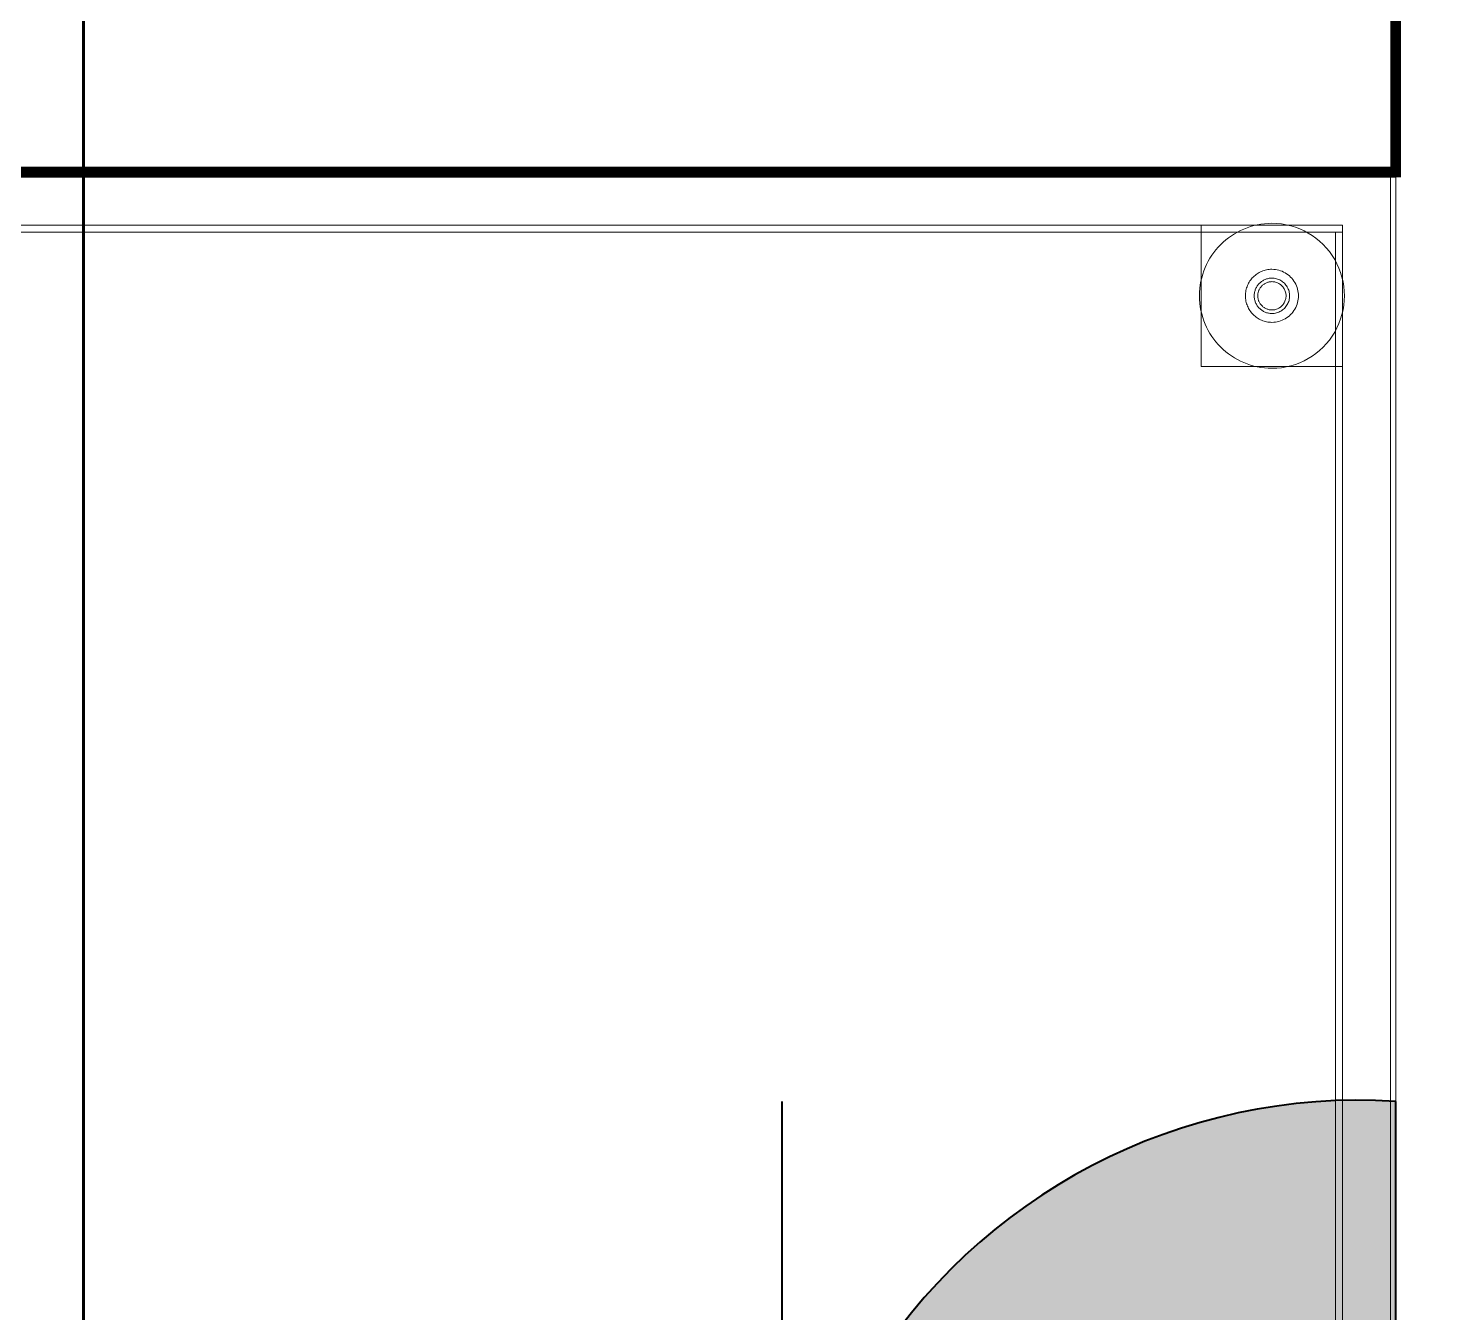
# Model space of a CAD drawing. Header units: millimetres. Extents: x -32 to 417638015, y -35 to 175284279.
# Drawn here: x 416319129.2 to 416319525.7, y 175271236.6 to 175271599.9 of the extents above; entities that cross this region are included whole.
import ezdxf
from ezdxf.enums import TextEntityAlignment as Align

# ---------------------------------------------------------------- set-up
doc = ezdxf.new("R2010")
doc.units = ezdxf.units.MM
for name, color, linetype, lineweight in [('.', 7, 'Continuous', 40), ('_ЭМ_гофра', 5, 'Continuous', 60), ('_ЭМ_ТХ_пищеблок', 7, 'Continuous', 30), ('Атрибут', 7, 'Continuous', 5), ('ДОНМ_ТХ_(Нейтральное_мебель)', 7, 'Continuous', 0), ('Пищ_ОБорудование', 7, 'Continuous', 0), ('ШТРИХОВКА', 252, 'Continuous', 15), ('ЭМ', 5, 'Continuous', 40), ('ЭО', 94, 'Continuous', 30)]:
    doc.layers.add(name, color=color, linetype=linetype, lineweight=lineweight)
doc.layers.add('ЭОМ_Лотки рабочие', color=5, linetype='Continuous')
doc.styles.add('ISOCPEUR', font='isocpeur.ttf', dxfattribs={"width": 0.85, "height": 274.9999999999997})

# ---------------------------------------------------------------- blocks, each defined once
blk = doc.blocks.new('_ЭМ_ТХ_Пищеблок')
at = {"layer": 'ДОНМ_ТХ_(Нейтральное_мебель)', "color": 8}
blk.add_lwpolyline([(61261.11086210376, 42014.64903735147), (61261.11086210376, 40814.64903735147), (60661.11086210376, 40814.64903735147), (60661.11086210376, 42014.64903735147)], close=True, dxfattribs=at)
for points in [[(61259.61086210376, 42013.14903735147), (61259.61086210376, 40816.14903735147), (60662.61086210376, 40816.14903735147), (60662.61086210376, 42013.14903735147), (61261.11086210376, 42013.14903735147)], [(61246.11086210376, 41999.64903735147), (60676.11086210376, 41999.64903735147)], [(61226.11086210376, 41959.14903735147), (61227.47670683032, 41959.1944780253), (61228.82594999438, 41959.32936572061), (61230.15468534594, 41959.55150317178), (61231.45925077563, 41959.8588151835), (61232.73586210376, 41960.24904345498), (61233.98079618579, 41960.72011279092), (61235.19026884204, 41961.26976489053), (61236.36061796313, 41961.8959245585), (61237.48805936938, 41962.5963945292), (61238.56886991626, 41963.36903857217), (61239.59926542407, 41964.21165942178), (61240.57552274829, 41965.12212084756), (61241.49391874438, 41966.09822558389), (61242.35066923266, 41967.13786791787), (61243.14211210376, 41968.23885058389), (61243.86440214282, 41969.39903735147), (61244.50801786548, 41970.60466479287), (61245.06581815844, 41971.84050463662), (61245.53774198657, 41973.10231493936), (61245.92385038501, 41974.38573168741), (61246.22426542407, 41975.68645190225), (61246.43880399829, 41977.00011157022), (61246.56752714282, 41978.3224077128), (61246.61037382251, 41979.64903735147), (61246.56752714282, 41980.97563647256), (61246.43874296313, 41982.29796313272), (61246.22420438891, 41983.61162280069), (61245.92385038501, 41984.91234301553), (61245.53774198657, 41986.195729246), (61245.06581815844, 41987.45753954873), (61244.50801786548, 41988.69340991006), (61243.86440214282, 41989.89903735147), (61243.14211210376, 41991.05922411905), (61242.35073026782, 41992.16020678506), (61241.49391874438, 41993.19984911905), (61240.57552274829, 41994.17598437295), (61239.59926542407, 41995.08641528116), (61238.5688088811, 41995.92903613076), (61237.48805936938, 41996.70164965616), (61236.36061796313, 41997.40215014444), (61235.19026884204, 41998.02830981241), (61233.98079618579, 41998.57796191201), (61232.73586210376, 41999.04903124795), (61231.45925077563, 41999.43925951944), (61230.15468534594, 41999.74654101358), (61228.82594999438, 41999.96870898233), (61227.47676786548, 42000.10359667764), (61226.11086210376, 42000.14903735147), (61225.05684599048, 42000.12233447061), (61224.01656278735, 42000.04308032022), (61222.99129423266, 41999.91258715616), (61221.98232206469, 41999.7321367167), (61220.99098905688, 41999.50301074014), (61220.01857694751, 41999.22652148233), (61219.06636747485, 41998.90395068155), (61218.13564237719, 41998.53661059366), (61217.22774442798, 41998.12578295694), (61216.34389433032, 41997.67274950967), (61215.48537382251, 41997.17882250772), (61214.65358671313, 41996.64525317178), (61213.84975370532, 41996.07341479287), (61213.07521757251, 41995.46452807412), (61212.33119901782, 41994.81993578897), (61210.93996366626, 41993.42873095498), (61210.29531034594, 41992.68468188272), (61209.68648466235, 41991.91014574991), (61209.11464628344, 41991.10628222451), (61208.58107694751, 41990.27449511514), (61208.08718046313, 41989.41603564248), (61207.63411649829, 41988.53215502725), (61207.22328886157, 41987.62425707803), (61206.8559182561, 41986.69353198037), (61206.53334745532, 41985.74132250772), (61206.25685819751, 41984.76891039834), (61206.02773222094, 41983.77757739053), (61205.84731229907, 41982.76860522256), (61205.71681913501, 41981.74336718545), (61205.63759550219, 41980.70305346475), (61205.61086210376, 41979.64903735147), (61205.63759550219, 41978.59502123819), (61205.71681913501, 41977.55473803506), (61205.84731229907, 41976.52946948037), (61206.02773222094, 41975.52052782998), (61206.25685819751, 41974.52916430459), (61206.53340849048, 41973.55675219522), (61206.85597929126, 41972.60454272256), (61207.22328886157, 41971.67381762491), (61207.63411649829, 41970.76585864053), (61208.08718046313, 41969.88206957803), (61208.58107694751, 41969.02361010537), (61209.11464628344, 41968.19179247842), (61209.68648466235, 41967.38792895303), (61210.2953713811, 41966.61339282022), (61210.93996366626, 41965.86934374795), (61211.61897977954, 41965.15718554483), (61212.33119901782, 41964.47813891397), (61213.07521757251, 41963.83351611123), (61213.84975370532, 41963.22465991006), (61214.65358671313, 41962.65282153116), (61215.48537382251, 41962.11925219522), (61216.34389433032, 41961.62535571084), (61217.22768339282, 41961.172291746), (61218.13564237719, 41960.76146410928), (61219.06636747485, 41960.39409350381), (61220.01857694751, 41960.07155322061), (61220.99098905688, 41959.7950639628), (61221.98232206469, 41959.56593798623), (61222.99123319751, 41959.38548754678), (61224.01650175219, 41959.25499438272), (61225.05684599048, 41959.17574023233), (61226.11086210376, 41959.14903735147)], [(61206.11086210376, 41999.64903735147), (61206.11086210376, 41959.64903735147), (61246.11086210376, 41959.64903735147)], [(61246.11086210376, 41999.64903735147), (61246.11086210376, 40829.64903735147)], [(61246.11086210376, 41997.64903735147), (60716.11086210376, 41997.64903735147)], [(61244.11086210376, 41960.8490495585), (61244.11086210376, 41997.64903735147), (61207.31087431079, 41997.64903735147)], [(61226.11086210376, 41987.14903735147), (61225.72524198657, 41987.13927172647), (61225.34462675219, 41987.11028002725), (61224.96956571704, 41987.06255053506), (61224.60042509204, 41986.996510496), (61224.2377541936, 41986.91267870889), (61223.88198026782, 41986.81151293741), (61223.5336526311, 41986.69353198037), (61223.19313749438, 41986.55913256631), (61222.86092313891, 41986.40880297647), (61222.5375588811, 41986.24306200967), (61222.22353300219, 41986.06236742959), (61221.91921171313, 41985.86717699991), (61221.62514433032, 41985.65797900186), (61221.34169706469, 41985.43520068155), (61221.06954130298, 41985.1993608378), (61220.80898222094, 41984.95091723428), (61220.56050809985, 41984.69038866983), (61220.32472929126, 41984.41817187295), (61220.10195097094, 41984.13481616006), (61219.89272245532, 41983.84071825967), (61219.69753202563, 41983.53642748819), (61219.51686796313, 41983.22234057412), (61219.3510354436, 41982.89897631631), (61219.20076688891, 41982.56679247842), (61219.06636747485, 41982.22630785928), (61218.94838651782, 41981.87791918741), (61218.84719022876, 41981.52214526162), (61218.76338895923, 41981.15947436319), (61218.69740995532, 41980.79033373819), (61218.64961942798, 41980.41524218545), (61218.62062772876, 41980.03465746866), (61218.61086210376, 41979.64903735147), (61218.62062772876, 41979.26341723428), (61218.64961942798, 41978.88283251748), (61218.69734892016, 41978.50774096475), (61218.76338895923, 41978.13860033975), (61218.84719022876, 41977.77592944131), (61218.94838651782, 41977.42015551553), (61219.06636747485, 41977.07176684366), (61219.20076688891, 41976.73128222451), (61219.35109647876, 41976.39909838662), (61219.51686796313, 41976.07573412881), (61219.69753202563, 41975.76164721475), (61219.89272245532, 41975.45735644326), (61220.10195097094, 41975.16325854287), (61220.32472929126, 41974.87990282998), (61220.56056913501, 41974.60771655069), (61221.06948026782, 41974.09871386514), (61221.34169706469, 41973.86287402139), (61221.62514433032, 41973.64012621866), (61221.91921171313, 41973.43089770303), (61222.22353300219, 41973.23570727334), (61222.53761991626, 41973.05498217569), (61222.86098417407, 41972.88927172647), (61223.19313749438, 41972.73894213662), (61223.53359159594, 41972.60454272256), (61223.88198026782, 41972.48656176553), (61224.2377541936, 41972.38539599405), (61224.60042509204, 41972.30156420694), (61224.96956571704, 41972.23552416787), (61225.34462675219, 41972.18779467569), (61225.72524198657, 41972.15883349405), (61226.11086210376, 41972.14903735147), (61226.61061796313, 41972.16566943155), (61227.10420927173, 41972.21501635537), (61227.59035429126, 41972.29628466592), (61228.06758817798, 41972.40871142373), (61228.5346291936, 41972.5514726542), (61228.99013456469, 41972.72380541787), (61229.43263944751, 41972.92491625772), (61229.86074003344, 41973.15398119912), (61230.27321561938, 41973.41026782022), (61230.66866239673, 41973.69292162881), (61231.04561552173, 41974.00121020303), (61231.40285429126, 41974.33430956826), (61231.73879179126, 41974.69142626748), (61232.05226835376, 41975.07176684366), (61232.34181913501, 41975.47459887491), (61232.60604032641, 41975.89903735147), (61232.84151395923, 41976.34010790811), (61233.04567655688, 41976.79225634561), (61233.21828397876, 41977.25389574991), (61233.35951933032, 41977.72343920694), (61233.46938261157, 41978.19929980264), (61233.54787382251, 41978.67992114053), (61233.59499296313, 41979.16368578897), (61233.61067899829, 41979.64903735147), (61233.59499296313, 41980.13438891397), (61233.54793485766, 41980.61815356241), (61233.46938261157, 41981.0987749003), (61233.35951933032, 41981.574635496), (61233.21828397876, 41982.04417895303), (61233.04555448657, 41982.50581835733), (61232.84151395923, 41982.95796679483), (61232.60604032641, 41983.39903735147), (61232.34181913501, 41983.82350634561), (61232.05226835376, 41984.22630785928), (61231.73879179126, 41984.60664843545), (61231.4027932561, 41984.96376513467), (61231.04567655688, 41985.29686449991), (61230.66860136157, 41985.60512255655), (61230.27321561938, 41985.88780688272), (61229.86074003344, 41986.14409350381), (61229.43257841235, 41986.37315844522), (61228.99013456469, 41986.57426928506), (61228.5346291936, 41986.74657153116), (61228.06758817798, 41986.8893632792), (61227.5902932561, 41987.00179003701), (61227.10414823657, 41987.08305834756), (61226.61061796313, 41987.13240527139), (61226.11086210376, 41987.14903735147)], [(61226.11086210376, 41984.64903735147), (61225.85378202563, 41984.64253710733), (61225.6000588811, 41984.6231889628), (61225.34999784594, 41984.59135912881), (61225.10390409594, 41984.54735278116), (61224.86220487719, 41984.49144457803), (61224.62490018969, 41984.42403124795), (61224.39272245532, 41984.34535693155), (61224.16567167407, 41984.25575732217), (61223.94423612719, 41984.15556811319), (61223.72865995532, 41984.0450639628), (61223.51930936938, 41983.92461108194), (61223.31642851001, 41983.79448412881), (61223.12038358813, 41983.6549882792), (61222.93141874438, 41983.50645922647), (61222.74996122485, 41983.34926318155), (61222.57625517016, 41983.18364428506), (61222.41066679126, 41983.00993823037), (61222.25344022876, 41982.82848071084), (61222.10488065844, 41982.63954638467), (61221.96547636157, 41982.4435014628), (61221.83534940844, 41982.240651121), (61221.71486601001, 41982.03123949991), (61221.60439237719, 41981.81566332803), (61221.50417265063, 41981.59422778116), (61221.4145120061, 41981.36720751748), (61221.33583768969, 41981.13496874795), (61221.26845487719, 41980.89778613076), (61221.21254667407, 41980.65599535928), (61221.16854032641, 41980.40990160928), (61221.13674101001, 41980.15984057412), (61221.11733183032, 41979.90611742959), (61221.11086210376, 41979.64903735147), (61221.11733183032, 41979.39195727334), (61221.13674101001, 41979.13820361123), (61221.16847929126, 41978.88817309366), (61221.21254667407, 41978.64207934366), (61221.26845487719, 41978.40028857217), (61221.33589872485, 41978.16310595498), (61221.41457304126, 41977.93086718545), (61221.50417265063, 41977.70384692178), (61221.60433134204, 41977.48241137491), (61221.71486601001, 41977.26683520303), (61221.83534940844, 41977.05745409951), (61221.96541532641, 41976.85457324014), (61222.1049416936, 41976.65852831826), (61222.25344022876, 41976.46959399209), (61222.41066679126, 41976.28813647256), (61222.74996122485, 41975.94878100381), (61222.93141874438, 41975.79161547647), (61223.12038358813, 41975.64308642373), (61223.31642851001, 41975.5036210917), (61223.51930936938, 41975.373463621), (61223.72865995532, 41975.25301074014), (61223.94423612719, 41975.14250658975), (61224.16567167407, 41975.04231738076), (61224.39272245532, 41974.95271777139), (61224.62496122485, 41974.87404345498), (61224.86208280688, 41974.80659960733), (61225.10390409594, 41974.75072192178), (61225.34999784594, 41974.70671557412), (61225.6000588811, 41974.67488574014), (61225.85378202563, 41974.65553759561), (61226.11086210376, 41974.64903735147), (61226.44399198657, 41974.66011523233), (61226.77309354907, 41974.69301318155), (61227.09719022876, 41974.74718188272), (61227.41530546313, 41974.82216357217), (61227.72670683032, 41974.91731738076), (61228.03035673266, 41975.03221606241), (61228.32533964282, 41975.16627978311), (61228.6108010686, 41975.31902026162), (61228.88576444751, 41975.48985766397), (61229.14943632251, 41975.67827319131), (61229.40071806079, 41975.88380907998), (61229.63881620532, 41976.105885496), (61229.86281522876, 41976.34395312295), (61230.07179960376, 41976.59752367959), (61230.26485380298, 41976.86607836709), (61230.44100126391, 41977.14903735147), (61230.59792265063, 41977.4430742167), (61230.73403104907, 41977.74449633584), (61230.84914335376, 41978.05226611123), (61230.94325956469, 41978.36531542764), (61231.01656278735, 41978.68254565225), (61231.06886991626, 41979.00298022256), (61231.10030302173, 41979.32548998819), (61231.11074003344, 41979.64903735147), (61231.10024198657, 41979.97258471475), (61231.06886991626, 41980.29512499795), (61231.01656278735, 41980.61552905069), (61230.94332059985, 41980.9327592753), (61230.84914335376, 41981.24577807412), (61230.73403104907, 41981.55354784951), (61230.59798368579, 41981.85496996866), (61230.44100126391, 41982.14903735147), (61230.26485380298, 41982.43199633584), (61230.07186063891, 41982.70052050576), (61229.86281522876, 41982.95412157998), (61229.63881620532, 41983.19218920694), (61229.40077909594, 41983.41426562295), (61229.14943632251, 41983.61980151162), (61228.88576444751, 41983.80824755655), (61228.6108010686, 41983.97905444131), (61228.32533964282, 41984.13176440225), (61228.03035673266, 41984.26585864053), (61227.72670683032, 41984.38075732217), (61227.41530546313, 41984.47594164834), (61227.09719022876, 41984.55086230264), (61226.77309354907, 41984.60506152139), (61226.44399198657, 41984.63795947061), (61226.11086210376, 41984.64903735147)], [(61226.11086210376, 41983.64903735147), (61225.90517362719, 41983.64381884561), (61225.70223173266, 41983.62837695108), (61225.50221952563, 41983.60289477334), (61225.30525907641, 41983.56767748819), (61225.11183866626, 41983.52296923623), (61224.92214140063, 41983.46904467569), (61224.73628934985, 41983.40608691201), (61224.55470976001, 41983.33443163858), (61224.37758573657, 41983.25426196084), (61224.20510038501, 41983.16585253701), (61224.03761991626, 41983.0694780253), (61223.87532743579, 41982.96538256631), (61223.71840604907, 41982.85381030069), (61223.56728300219, 41982.73500536905), (61223.42214140063, 41982.60921191201), (61223.28316434985, 41982.47673510537), (61223.15065702563, 41982.33775805459), (61223.02492460376, 41982.19258593545), (61222.90615018969, 41982.04146288858), (61222.79451688891, 41981.88463305459), (61222.69045194751, 41981.72227953897), (61222.59401640063, 41981.55479907022), (61222.50563749438, 41981.38234423623), (61222.42549833423, 41981.20518969522), (61222.35378202563, 41981.0235795878), (61222.29085477954, 41980.83778857217), (61222.23689970141, 41980.64803027139), (61222.19222196704, 41980.45460986123), (61222.15700468188, 41980.25774096475), (61222.13155302173, 41980.05769824014), (61222.11611112719, 41979.85469531045), (61222.11086210376, 41979.64903735147), (61222.11611112719, 41979.44337939248), (61222.13149198657, 41979.24040698037), (61222.15700468188, 41979.04033373819), (61222.19222196704, 41978.84343432412), (61222.23689970141, 41978.65004443155), (61222.29085477954, 41978.46031664834), (61222.35378202563, 41978.27449511514), (61222.42549833423, 41978.09288500772), (61222.50563749438, 41977.9157304667), (61222.59401640063, 41977.74327563272), (61222.69045194751, 41977.57576464639), (61222.79451688891, 41977.4135026835), (61222.90615018969, 41977.25664233194), (61223.02492460376, 41977.10548876748), (61223.15065702563, 41976.96031664834), (61223.42214140063, 41976.68883227334), (61223.56728300219, 41976.56306933389), (61223.71840604907, 41976.44426440225), (61223.87526640063, 41976.33269213662), (61224.03761991626, 41976.22859667764), (61224.20510038501, 41976.13219164834), (61224.37758573657, 41976.04381274209), (61224.55470976001, 41975.96367358194), (61224.73628934985, 41975.89198779092), (61224.92214140063, 41975.82903002725), (61225.11183866626, 41975.77507494912), (61225.30532011157, 41975.73039721475), (61225.50215849048, 41975.69517992959), (61225.70217069751, 41975.66969775186), (61225.90517362719, 41975.65425585733), (61226.11086210376, 41975.64903735147), (61226.37734159594, 41975.6579179667), (61226.64064726001, 41975.68422411905), (61226.8998635686, 41975.72758959756), (61227.15444120532, 41975.787526121), (61227.40358671313, 41975.86366747842), (61227.64644559985, 41975.95558642373), (61227.88246854907, 41976.06282519326), (61228.11086210376, 41976.18501757608), (61228.33083280688, 41976.3217058085), (61228.54164823657, 41976.47246264444), (61228.74275907641, 41976.6368608378), (61228.93324979907, 41976.81450366006), (61229.11244901782, 41977.00499438272), (61229.27962431079, 41977.20781420694), (61229.4340432561, 41977.42265795694), (61229.57497343188, 41977.64903735147), (61229.70058378344, 41977.88426684366), (61229.80934843188, 41978.125416746), (61229.90151151782, 41978.37166308389), (61229.97688993579, 41978.62205981241), (61230.03542265063, 41978.87584399209), (61230.07735380298, 41979.13216113076), (61230.10237821704, 41979.39018725381), (61230.1108010686, 41979.64903735147), (61230.10243925219, 41979.90788744912), (61230.07729276782, 41980.16591357217), (61230.03542265063, 41980.42223071084), (61229.97682890063, 41980.67601489053), (61229.90151151782, 41980.92644213662), (61229.80934843188, 41981.17265795694), (61229.70058378344, 41981.41380785928), (61229.57497343188, 41981.64903735147), (61229.4340432561, 41981.875416746), (61229.27956327563, 41982.09022997842), (61229.11244901782, 41982.2931108378), (61228.93318876391, 41982.48357104287), (61228.74282011157, 41982.66121386514), (61228.54164823657, 41982.82564257608), (61228.33077177173, 41982.97636889444), (61228.1108010686, 41983.11305712686), (61227.88246854907, 41983.23524950967), (61227.64650663501, 41983.3424882792), (61227.40358671313, 41983.43440722451), (61227.15444120532, 41983.51054858194), (61226.89992460376, 41983.57051562295), (61226.64064726001, 41983.61385058389), (61226.37734159594, 41983.64018725381), (61226.11086210376, 41983.64903735147)], [(61244.11086210376, 40869.64903735147), (61244.11086210376, 41960.74904345498)]]:
    blk.add_lwpolyline(points, dxfattribs=at)
at = {"layer": 'Пищ_ОБорудование', "color": 8, "lineweight": 15, "const_width": 3}
blk.add_lwpolyline([(60661.11086210376, 42014.64903735147), (60661.11086210376, 42614.64903735147), (61261.11086210376, 42614.64903735147), (61261.11086210376, 42014.64903735147)], close=True, dxfattribs=at)
at = {"layer": 'Атрибут', "color": 8, "style": 'ISOCPEUR', "width": 0.85}
blk.add_attdef('№_ПОЗИЦИИ', text='', height=150, rotation=90, dxfattribs=at).set_placement((58331.67525722168, 39155.16258932042), align=Align.MIDDLE_CENTER)
blk = doc.blocks.new('ТХ пищеблок....')
at = {"layer": 'ДОНМ_ТХ_(Нейтральное_мебель)', "color": 8}
blk.add_lwpolyline([(8595.81921334687, 26682.50637894543), (8595.81921334687, 25482.50637894543), (7995.819213346869, 25482.50637894543), (7995.819213346869, 26682.50637894543)], close=True, dxfattribs=at)
for points in [[(8594.31921334687, 26681.00637894543), (8594.31921334687, 25484.00637894543), (7997.319213346869, 25484.00637894543), (7997.319213346869, 26681.00637894543), (8595.81921334687, 26681.00637894543)], [(8580.81921334687, 26667.50637894543), (8010.819213346869, 26667.50637894543)], [(8560.81921334687, 26627.00637894543), (8562.185058073432, 26627.05181961926), (8563.534301237494, 26627.18670731457), (8564.863036589057, 26627.40884476574), (8566.167602018744, 26627.71615677746), (8567.44421334687, 26628.10638504894), (8568.6891474289, 26628.57745438488), (8569.89862008515, 26629.12710648449), (8571.068969206244, 26629.75326615246), (8572.196410612494, 26630.45373612316), (8573.27722115937, 26631.22638016613), (8574.307616667182, 26632.06900101574), (8575.2838739914, 26632.97946244152), (8576.202269987494, 26633.95556717785), (8577.059020475775, 26634.99520951184), (8577.85046334687, 26636.09619217785), (8578.572753385932, 26637.25637894543), (8579.216369108588, 26638.46200638684), (8579.774169401557, 26639.69784623059), (8580.246093229682, 26640.95965653332), (8580.63220162812, 26642.24307328137), (8580.932616667182, 26643.54379349621), (8581.1471552414, 26644.85745316418), (8581.275878385932, 26646.17974930676), (8581.31872506562, 26647.50637894543), (8581.275878385932, 26648.83297806652), (8581.147094206244, 26650.15530472668), (8580.932555632025, 26651.46896439465), (8580.63220162812, 26652.76968460949), (8580.246093229682, 26654.05307083996), (8579.774169401557, 26655.31488114269), (8579.216369108588, 26656.55075150402), (8578.572753385932, 26657.75637894543), (8577.85046334687, 26658.91656571301), (8577.059081510932, 26660.01754837902), (8576.202269987494, 26661.05719071301), (8575.2838739914, 26662.03332596691), (8574.307616667182, 26662.94375687512), (8573.277160124213, 26663.78637772473), (8572.196410612494, 26664.55899125012), (8571.068969206244, 26665.2594917384), (8569.89862008515, 26665.88565140637), (8568.6891474289, 26666.43530350598), (8567.44421334687, 26666.90637284191), (8566.167602018744, 26667.2966011134), (8564.863036589057, 26667.60388260754), (8563.534301237494, 26667.82605057629), (8562.185119108588, 26667.9609382716), (8560.81921334687, 26668.00637894543), (8559.765197233588, 26667.97967606457), (8558.724914030463, 26667.90042191418), (8557.699645475775, 26667.76992875012), (8556.690673307807, 26667.58947831066), (8555.699340299994, 26667.3603523341), (8554.72692819062, 26667.08386307629), (8553.774718717963, 26666.76129227551), (8552.843993620307, 26666.39395218762), (8551.936095671088, 26665.9831245509), (8551.052245573432, 26665.53009110363), (8550.19372506562, 26665.03616410168), (8549.361937956244, 26664.50259476574), (8548.558104948432, 26663.93075638684), (8547.78356881562, 26663.32186966809), (8547.039550260932, 26662.67727738293), (8545.64831490937, 26661.28607254894), (8545.003661589057, 26660.54202347668), (8544.394835905463, 26659.76748734387), (8543.822997526557, 26658.96362381848), (8543.28942819062, 26658.1318367091), (8542.795531706244, 26657.27337723644), (8542.3424677414, 26656.38949662121), (8541.931640104682, 26655.48159867199), (8541.564269499213, 26654.55087357434), (8541.241698698432, 26653.59866410168), (8540.96520944062, 26652.6262519923), (8540.736083464057, 26651.63491898449), (8540.555663542182, 26650.62594681652), (8540.42517037812, 26649.60070877941), (8540.345946745307, 26648.56039505871), (8540.31921334687, 26647.50637894543), (8540.345946745307, 26646.45236283215), (8540.42517037812, 26645.41207962902), (8540.555663542182, 26644.38681107434), (8540.736083464057, 26643.37786942394), (8540.96520944062, 26642.38650589855), (8541.241759733588, 26641.41409378918), (8541.56433053437, 26640.46188431652), (8541.931640104682, 26639.53115921887), (8542.3424677414, 26638.62320023449), (8542.795531706244, 26637.73941117199), (8543.28942819062, 26636.88095169934), (8543.822997526557, 26636.04913407238), (8544.394835905463, 26635.24527054699), (8545.003722624213, 26634.47073441418), (8545.64831490937, 26633.72668534191), (8546.32733102265, 26633.01452713879), (8547.039550260932, 26632.33548050793), (8547.78356881562, 26631.69085770519), (8548.558104948432, 26631.08200150402), (8549.361937956244, 26630.51016312512), (8550.19372506562, 26629.97659378918), (8551.052245573432, 26629.4826973048), (8551.936034635932, 26629.02963333996), (8552.843993620307, 26628.61880570324), (8553.774718717963, 26628.25143509777), (8554.72692819062, 26627.92889481457), (8555.699340299994, 26627.65240555676), (8556.690673307807, 26627.42327958019), (8557.69958444062, 26627.24282914074), (8558.724852995307, 26627.11233597668), (8559.765197233588, 26627.03308182629), (8560.81921334687, 26627.00637894543)], [(8540.81921334687, 26667.50637894543), (8540.81921334687, 26627.50637894543), (8580.81921334687, 26627.50637894543)], [(8580.81921334687, 26667.50637894543), (8580.81921334687, 25497.50637894543)], [(8580.81921334687, 26665.50637894543), (8050.819213346869, 26665.50637894543)], [(8578.81921334687, 26628.70639115246), (8578.81921334687, 26665.50637894543), (8542.0192255539, 26665.50637894543)], [(8560.81921334687, 26655.00637894543), (8560.433593229682, 26654.99661332043), (8560.052977995307, 26654.96762162121), (8559.67791696015, 26654.91989212902), (8559.30877633515, 26654.85385208996), (8558.946105436713, 26654.77002030285), (8558.590331510932, 26654.66885453137), (8558.242003874213, 26654.55087357434), (8557.901488737494, 26654.41647416027), (8557.569274382025, 26654.26614457043), (8557.245910124213, 26654.10040360363), (8556.931884245307, 26653.91970902355), (8556.627562956244, 26653.72451859387), (8556.333495573432, 26653.51532059582), (8556.050048307807, 26653.29254227551), (8555.777892546088, 26653.05670243176), (8555.517333464057, 26652.80825882824), (8555.268859342963, 26652.54773026379), (8555.03308053437, 26652.27551346691), (8554.810302214057, 26651.99215775402), (8554.601073698432, 26651.69805985363), (8554.405883268744, 26651.39376908215), (8554.225219206244, 26651.07968216809), (8554.059386686713, 26650.75631791027), (8553.909118132025, 26650.42413407238), (8553.774718717963, 26650.08364945324), (8553.656737760932, 26649.73526078137), (8553.55554147187, 26649.37948685559), (8553.471740202338, 26649.01681595715), (8553.405761198432, 26648.64767533215), (8553.357970671088, 26648.27258377941), (8553.32897897187, 26647.89199906262), (8553.31921334687, 26647.50637894543), (8553.32897897187, 26647.12075882824), (8553.357970671088, 26646.74017411144), (8553.405700163275, 26646.36508255871), (8553.471740202338, 26645.99594193371), (8553.55554147187, 26645.63327103527), (8553.656737760932, 26645.27749710949), (8553.774718717963, 26644.92910843762), (8553.909118132025, 26644.58862381848), (8554.05944772187, 26644.25643998059), (8554.225219206244, 26643.93307572277), (8554.405883268744, 26643.61898880871), (8554.601073698432, 26643.31469803723), (8554.810302214057, 26643.02060013684), (8555.03308053437, 26642.73724442394), (8555.26892037812, 26642.46505814465), (8555.777831510932, 26641.9560554591), (8556.050048307807, 26641.72021561535), (8556.333495573432, 26641.49746781262), (8556.627562956244, 26641.28823929699), (8556.931884245307, 26641.0930488673), (8557.24597115937, 26640.91232376965), (8557.569335417182, 26640.74661332043), (8557.901488737494, 26640.59628373059), (8558.241942839057, 26640.46188431652), (8558.590331510932, 26640.34390335949), (8558.946105436713, 26640.24273758801), (8559.30877633515, 26640.1589058009), (8559.67791696015, 26640.09286576184), (8560.052977995307, 26640.04513626965), (8560.433593229682, 26640.01617508801), (8560.81921334687, 26640.00637894543), (8561.318969206244, 26640.02301102551), (8561.812560514838, 26640.07235794934), (8562.29870553437, 26640.15362625988), (8562.775939421088, 26640.26605301769), (8563.242980436713, 26640.40881424816), (8563.698485807807, 26640.58114701184), (8564.14099069062, 26640.78225785168), (8564.569091276557, 26641.01132279309), (8564.981566862494, 26641.26760941418), (8565.377013639838, 26641.55026322277), (8565.753966764838, 26641.85855179699), (8566.11120553437, 26642.19165116223), (8566.44714303437, 26642.54876786144), (8566.76061959687, 26642.92910843762), (8567.05017037812, 26643.33194046887), (8567.314391569525, 26643.75637894543), (8567.549865202338, 26644.19744950207), (8567.754027799994, 26644.64959793957), (8567.92663522187, 26645.11123734387), (8568.067870573432, 26645.5807808009), (8568.177733854682, 26646.0566413966), (8568.25622506562, 26646.53726273449), (8568.303344206244, 26647.02102738293), (8568.3190302414, 26647.50637894543), (8568.303344206244, 26647.99173050793), (8568.256286100775, 26648.47549515637), (8568.177733854682, 26648.95611649426), (8568.067870573432, 26649.43197708996), (8567.92663522187, 26649.90152054699), (8567.753905729682, 26650.36315995129), (8567.549865202338, 26650.81530838879), (8567.314391569525, 26651.25637894543), (8567.05017037812, 26651.68084793957), (8566.76061959687, 26652.08364945324), (8566.44714303437, 26652.46399002941), (8566.111144499213, 26652.82110672863), (8565.754027799994, 26653.15420609387), (8565.376952604682, 26653.46246415051), (8564.981566862494, 26653.74514847668), (8564.569091276557, 26654.00143509777), (8564.140929655463, 26654.23050003918), (8563.698485807807, 26654.43161087902), (8563.242980436713, 26654.60391312512), (8562.775939421088, 26654.74670487316), (8562.298644499213, 26654.85913163098), (8561.812499479682, 26654.94039994152), (8561.318969206244, 26654.98974686535), (8560.81921334687, 26655.00637894543)], [(8560.81921334687, 26652.50637894543), (8560.562133268744, 26652.49987870129), (8560.308410124213, 26652.48053055676), (8560.058349089057, 26652.44870072277), (8559.812255339057, 26652.40469437512), (8559.570556120307, 26652.34878617199), (8559.333251432807, 26652.28137284191), (8559.101073698432, 26652.20269852551), (8558.874022917182, 26652.11309891613), (8558.652587370307, 26652.01290970715), (8558.437011198432, 26651.90240555676), (8558.227660612494, 26651.7819526759), (8558.02477975312, 26651.65182572277), (8557.828734831244, 26651.51232987316), (8557.639769987494, 26651.36380082043), (8557.458312467963, 26651.20660477551), (8557.284606413275, 26651.04098587902), (8557.11901803437, 26650.86727982434), (8556.96179147187, 26650.6858223048), (8556.813231901557, 26650.49688797863), (8556.673827604682, 26650.30084305676), (8556.543700651557, 26650.09799271496), (8556.42321725312, 26649.88858109387), (8556.312743620307, 26649.67300492199), (8556.212523893744, 26649.45156937512), (8556.122863249213, 26649.22454911144), (8556.044188932807, 26648.99231034191), (8555.976806120307, 26648.75512772473), (8555.920897917182, 26648.51333695324), (8555.876891569525, 26648.26724320324), (8555.84509225312, 26648.01718216809), (8555.825683073432, 26647.76345902355), (8555.81921334687, 26647.50637894543), (8555.825683073432, 26647.2492988673), (8555.84509225312, 26646.99554520519), (8555.87683053437, 26646.74551468762), (8555.920897917182, 26646.49942093762), (8555.976806120307, 26646.25763016613), (8556.044249967963, 26646.02044754894), (8556.12292428437, 26645.78820877941), (8556.212523893744, 26645.56118851574), (8556.31268258515, 26645.33975296887), (8556.42321725312, 26645.12417679699), (8556.543700651557, 26644.91479569348), (8556.673766569525, 26644.7119148341), (8556.813292936713, 26644.51586991223), (8556.96179147187, 26644.32693558605), (8557.11901803437, 26644.14547806652), (8557.458312467963, 26643.80612259777), (8557.639769987494, 26643.64895707043), (8557.828734831244, 26643.50042801769), (8558.02477975312, 26643.36096268566), (8558.227660612494, 26643.23080521496), (8558.437011198432, 26643.1103523341), (8558.652587370307, 26642.99984818371), (8558.874022917182, 26642.89965897473), (8559.101073698432, 26642.81005936535), (8559.333312467963, 26642.73138504894), (8559.570434049994, 26642.66394120129), (8559.812255339057, 26642.60806351574), (8560.058349089057, 26642.56405716809), (8560.308410124213, 26642.5322273341), (8560.562133268744, 26642.51287918957), (8560.81921334687, 26642.50637894543), (8561.152343229682, 26642.51745682629), (8561.481444792182, 26642.55035477551), (8561.80554147187, 26642.60452347668), (8562.123656706244, 26642.67950516613), (8562.435058073432, 26642.77465897473), (8562.738707975775, 26642.88955765637), (8563.033690885932, 26643.02362137707), (8563.319152311713, 26643.17636185559), (8563.59411569062, 26643.34719925793), (8563.85778756562, 26643.53561478527), (8564.1090693039, 26643.74115067394), (8564.347167448432, 26643.96322708996), (8564.57116647187, 26644.20129471691), (8564.78015084687, 26644.45486527355), (8564.973205046088, 26644.72341996105), (8565.149352507025, 26645.00637894543), (8565.306273893744, 26645.30041581066), (8565.442382292182, 26645.6018379298), (8565.55749459687, 26645.90960770519), (8565.651610807807, 26646.2226570216), (8565.724914030463, 26646.53988724621), (8565.77722115937, 26646.86032181652), (8565.808654264838, 26647.18283158215), (8565.819091276557, 26647.50637894543), (8565.808593229682, 26647.82992630871), (8565.77722115937, 26648.15246659191), (8565.724914030463, 26648.47287064465), (8565.651671842963, 26648.79010086926), (8565.55749459687, 26649.10311966809), (8565.442382292182, 26649.41088944348), (8565.3063349289, 26649.71231156262), (8565.149352507025, 26650.00637894543), (8564.973205046088, 26650.2893379298), (8564.780211882025, 26650.55786209973), (8564.57116647187, 26650.81146317394), (8564.347167448432, 26651.0495308009), (8564.109130339057, 26651.27160721691), (8563.85778756562, 26651.47714310559), (8563.59411569062, 26651.66558915051), (8563.319152311713, 26651.83639603527), (8563.033690885932, 26651.98910599621), (8562.738707975775, 26652.12320023449), (8562.435058073432, 26652.23809891613), (8562.123656706244, 26652.3332832423), (8561.80554147187, 26652.4082038966), (8561.481444792182, 26652.46240311535), (8561.152343229682, 26652.49530106457), (8560.81921334687, 26652.50637894543)], [(8560.81921334687, 26651.50637894543), (8560.613524870307, 26651.50116043957), (8560.410582975775, 26651.48571854504), (8560.210570768744, 26651.4602363673), (8560.013610319525, 26651.42501908215), (8559.82018990937, 26651.38031083019), (8559.630492643744, 26651.32638626965), (8559.444640592963, 26651.26342850598), (8559.26306100312, 26651.19177323254), (8559.085936979682, 26651.1116035548), (8558.91345162812, 26651.02319413098), (8558.74597115937, 26650.92681961926), (8558.5836786789, 26650.82272416027), (8558.426757292182, 26650.71115189465), (8558.275634245307, 26650.59234696301), (8558.130492643744, 26650.46655350598), (8557.991515592963, 26650.33407669934), (8557.859008268744, 26650.19509964855), (8557.73327584687, 26650.04992752941), (8557.614501432807, 26649.89880448254), (8557.502868132025, 26649.74197464855), (8557.39880319062, 26649.57962113293), (8557.302367643744, 26649.41214066418), (8557.213988737494, 26649.23968583019), (8557.133849577338, 26649.06253128918), (8557.062133268744, 26648.88092118176), (8556.99920602265, 26648.69513016613), (8556.945250944525, 26648.50537186535), (8556.90057321015, 26648.31195145519), (8556.865355924994, 26648.11508255871), (8556.839904264838, 26647.9150398341), (8556.824462370307, 26647.71203690441), (8556.81921334687, 26647.50637894543), (8556.824462370307, 26647.30072098644), (8556.839843229682, 26647.09774857434), (8556.865355924994, 26646.89767533215), (8556.90057321015, 26646.70077591809), (8556.945250944525, 26646.50738602551), (8556.99920602265, 26646.3176582423), (8557.062133268744, 26646.1318367091), (8557.133849577338, 26645.95022660168), (8557.213988737494, 26645.77307206066), (8557.302367643744, 26645.60061722668), (8557.39880319062, 26645.43310624035), (8557.502868132025, 26645.27084427746), (8557.614501432807, 26645.1139839259), (8557.73327584687, 26644.96283036144), (8557.859008268744, 26644.8176582423), (8558.130492643744, 26644.5461738673), (8558.275634245307, 26644.42041092785), (8558.426757292182, 26644.30160599621), (8558.583617643744, 26644.19003373059), (8558.74597115937, 26644.0859382716), (8558.91345162812, 26643.9895332423), (8559.085936979682, 26643.90115433605), (8559.26306100312, 26643.8210151759), (8559.444640592963, 26643.74932938488), (8559.630492643744, 26643.68637162121), (8559.82018990937, 26643.63241654309), (8560.013671354682, 26643.58773880871), (8560.210509733588, 26643.55252152355), (8560.41052194062, 26643.52703934582), (8560.613524870307, 26643.51159745129), (8560.81921334687, 26643.50637894543), (8561.085692839057, 26643.51525956066), (8561.34899850312, 26643.54156571301), (8561.608214811713, 26643.58493119152), (8561.862792448432, 26643.64486771496), (8562.111937956244, 26643.72100907238), (8562.354796842963, 26643.81292801769), (8562.590819792182, 26643.92016678723), (8562.81921334687, 26644.04235917004), (8563.039184049994, 26644.17904740246), (8563.249999479682, 26644.3298042384), (8563.451110319525, 26644.49420243176), (8563.641601042182, 26644.67184525402), (8563.820800260932, 26644.86233597668), (8563.9879755539, 26645.0651558009), (8564.142394499213, 26645.2799995509), (8564.283324674994, 26645.50637894543), (8564.408935026557, 26645.74160843762), (8564.517699674994, 26645.98275833996), (8564.609862760932, 26646.22900467785), (8564.6852411789, 26646.47940140637), (8564.743773893744, 26646.73318558605), (8564.785705046088, 26646.98950272473), (8564.81072946015, 26647.24752884777), (8564.819152311713, 26647.50637894543), (8564.810790495307, 26647.76522904309), (8564.785644010932, 26648.02325516613), (8564.743773893744, 26648.2795723048), (8564.685180143744, 26648.53335648449), (8564.609862760932, 26648.78378373059), (8564.517699674994, 26649.0299995509), (8564.408935026557, 26649.27114945324), (8564.283324674994, 26649.50637894543), (8564.142394499213, 26649.73275833996), (8563.987914518744, 26649.94757157238), (8563.820800260932, 26650.15045243176), (8563.641540007025, 26650.34091263684), (8563.451171354682, 26650.5185554591), (8563.249999479682, 26650.68298417004), (8563.039123014838, 26650.8337104884), (8562.819152311713, 26650.97039872082), (8562.590819792182, 26651.09259110363), (8562.35485787812, 26651.19982987316), (8562.111937956244, 26651.29174881848), (8561.862792448432, 26651.3678901759), (8561.60827584687, 26651.42785721691), (8561.34899850312, 26651.47119217785), (8561.085692839057, 26651.49752884777), (8560.81921334687, 26651.50637894543)], [(8578.81921334687, 25537.50637894543), (8578.81921334687, 26628.60638504894)]]:
    blk.add_lwpolyline(points, dxfattribs=at)
at = {"layer": 'Пищ_ОБорудование', "color": 8, "lineweight": 15, "const_width": 3}
blk.add_lwpolyline([(7995.819213346869, 26682.50637894543), (7995.819213346869, 27282.50637894543), (8595.81921334687, 27282.50637894543), (8595.81921334687, 26682.50637894543)], close=True, dxfattribs=at)
blk = doc.blocks.new('1 этаж')
at = {"layer": 'ЭОМ_Лотки рабочие'}
blk.add_blockref('ТХ пищеблок....', (46722.0575752336, 13366.04446869802), dxfattribs=at)
blk = doc.blocks.new('Розетка IP54')
at = {"layer": '.'}
h = blk.add_hatch(color=5, dxfattribs=at)
h.dxf.hatch_style = 1
h.paths.add_polyline_path([(551667.0757685276, -101006.4904762172), (551667.0757685277, -101180.0264936571), (551829.8079254188, -101180.0264936572, 0.4331552738982196)])
h.paths.add_polyline_path([(551667.0757685276, -101006.4904762172, 0.4331552738983379), (551504.3436116363, -101180.0264936571), (551667.0757685277, -101180.0264936571)])
at = {"layer": 'ЭМ', "color": 5}
for p, q in [((551667.0757685257, -101006.4904762172), (551667.0757685276, -100854.0732687484)), ((551504.343611646, -101006.4904762159), (551829.8079254286, -101006.4904762159)), ((551504.3436116365, -101180.0264936571), (551829.8079254188, -101180.0264936572))]:
    blk.add_line(p, q, dxfattribs=at)
blk.add_arc((551667.0757685276, -101169.5589419752), 163.0684657580474, 356.3195877734439, 183.6804122265561, dxfattribs=at)

msp = doc.modelspace()

# ---------------------------------------------------------------- linework, layer by layer
at = {"layer": '_ЭМ_гофра', "linetype": 'ByBlock'}
msp.add_lwpolyline([(416316872.5267094, 175271969.1524763), (416319144.904877, 175271969.1524763), (416319144.904877, 175271133.7114049), (416319525.6755881, 175271133.7114049)], dxfattribs=at)

# ---------------------------------------------------------------- block references
at = {"layer": '_ЭМ_ТХ_пищеблок', "lineweight": 50}
msp.add_blockref('_ЭМ_ТХ_Пищеблок', (416258254.8670169, 175229544.5649611), dxfattribs=at)
at = {"layer": 'ШТРИХОВКА'}
msp.add_blockref('1 этаж', (416264198.1010904, 175231510.6631508), dxfattribs=at)
at = {"layer": 'ЭО', "rotation": 90}
msp.add_blockref('Розетка IP54', (416218335.9513853, 174719466.6356364), dxfattribs=at)

doc.saveas('drawing.dxf')
